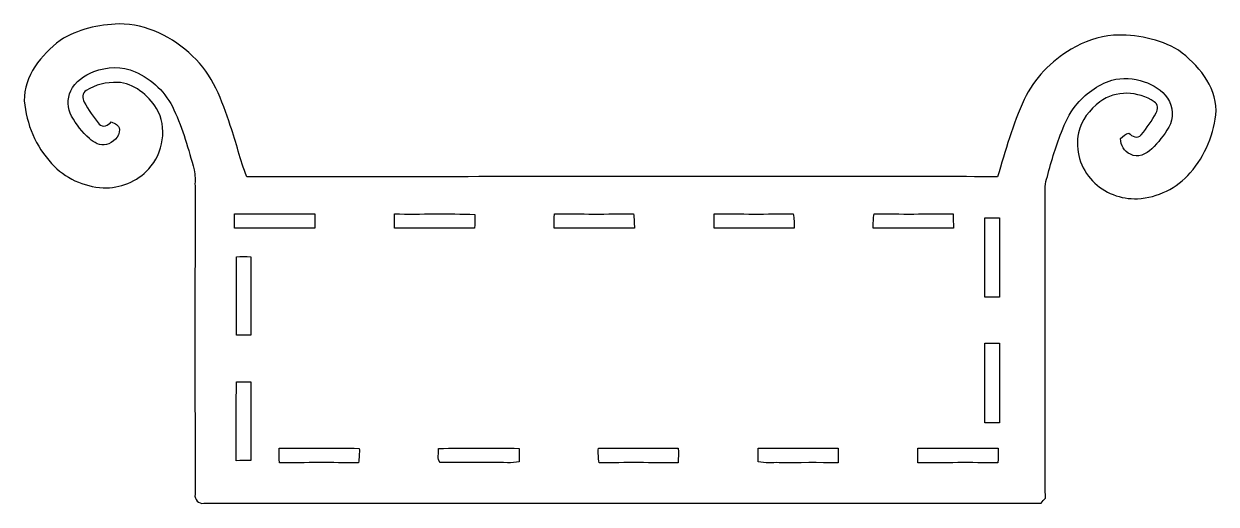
# Model space of a CAD drawing. Header units: centimetres. Extents: x -13.1 to 13.2, y -5.3 to 5.3.
import ezdxf

# ---------------------------------------------------------------- set-up
doc = ezdxf.new("R2010")
doc.units = ezdxf.units.CM
doc.header["$MEASUREMENT"] = 0
doc.layers.add('Camada 1', color=7, linetype='Continuous')

msp = doc.modelspace()

# ---------------------------------------------------------------- linework, layer by layer
at = {"layer": 'Camada 1', "color": 156}
for points, knots in [([(-12.34404, 4.89937), (-11.96022, 5.1509), (-11.4942, 5.23945), (-11.04229, 5.26345), (-11.04229, 5.26345), (-10.43269, 5.25744), (-9.85379, 4.9717), (-9.42022, 4.55295), (-9.42022, 4.55295), (-8.97572, 4.15325), (-8.77005, 3.57116), (-8.58766, 3.01837), (-8.58766, 3.01837), (-8.45678, 2.64512), (-8.36894, 2.25812), (-8.22571, 1.88877), (-8.22571, 1.88877), (-5.74216, 1.88312), (-3.25895, 1.89583), (-0.7754, 1.89335), (-0.7754, 1.89335), (1.35325, 1.89335), (3.48156, 1.89335), (5.61021, 1.89335), (5.61021, 1.89335), (6.5211, 1.89159), (7.43232, 1.8983), (8.34319, 1.88736), (8.34319, 1.88736), (8.51605, 2.46308), (8.6748, 3.04729), (8.93022, 3.59339), (8.93022, 3.59339), (9.14469, 4.06364), (9.52853, 4.44076), (9.96772, 4.70464), (9.96772, 4.70464), (10.25065, 4.87608), (10.57239, 4.97628), (10.90012, 5.01509), (10.90012, 5.01509), (11.39506, 5.03273), (11.90837, 4.93642), (12.33733, 4.68066), (12.33733, 4.68066), (12.76103, 4.36279), (13.15507, 3.90666), (13.16567, 3.34963), (13.16567, 3.34963), (13.12686, 2.84726), (12.92436, 2.35654), (12.59451, 1.97555), (12.59451, 1.97555), (12.30383, 1.63936), (11.87379, 1.43016), (11.4307, 1.40616), (11.4307, 1.40616), (11.06523, 1.38782), (10.69233, 1.5307), (10.43975, 1.79704), (10.43975, 1.79704), (10.16881, 2.06974), (10.05028, 2.48284), (10.12789, 2.85784), (10.12789, 2.85784), (10.18292, 3.13937), (10.3766, 3.37397), (10.60167, 3.54117), (10.60167, 3.54117), (10.94386, 3.81034), (11.44939, 3.77577), (11.80112, 3.54471), (11.80112, 3.54471), (11.88507, 3.4925), (11.88614, 3.37679), (11.83993, 3.29847), (11.83993, 3.29847), (11.74784, 3.12702), (11.63672, 2.96509), (11.51466, 2.81374), (11.51466, 2.81374), (11.43635, 2.71814), (11.30723, 2.77988), (11.2395, 2.85503), (11.2395, 2.85503), (11.16753, 2.83209), (11.10862, 2.78553), (11.05712, 2.73227), (11.05712, 2.73227), (11.05605, 2.58797), (11.13367, 2.44193), (11.273, 2.38865), (11.273, 2.38865), (11.43387, 2.29622), (11.62227, 2.38936), (11.74433, 2.50367), (11.74433, 2.50367), (11.88966, 2.64548), (12.01773, 2.80704), (12.11862, 2.98309), (12.11862, 2.98309), (12.23573, 3.17816), (12.21668, 3.43782), (12.09111, 3.62408), (12.09111, 3.62408), (11.97222, 3.80434), (11.77642, 3.91971), (11.57569, 3.98744), (11.57569, 3.98744), (11.34674, 4.06011), (11.09661, 4.08869), (10.86343, 4.01778), (10.86343, 4.01778), (10.54452, 3.92077), (10.26829, 3.71122), (10.05945, 3.45439), (10.05945, 3.45439), (9.9208, 3.28153), (9.83333, 3.07622), (9.75184, 2.87197), (9.75184, 2.87197), (9.61884, 2.53364), (9.51583, 2.18475), (9.42304, 1.83339), (9.42304, 1.83339), (9.40293, 1.76564), (9.39375, 1.69509), (9.39517, 1.62418), (9.39517, 1.62418), (9.39729, -0.65088), (9.39411, -2.92593), (9.39658, -5.20135), (9.39658, -5.20135), (9.36483, -5.23733), (9.33272, -5.27332), (9.30098, -5.3093), (9.30098, -5.3093), (7.50569, -5.32095), (5.71041, -5.31106), (3.91548, -5.31424), (3.91548, -5.31424), (-0.44732, -5.31424), (-4.80976, -5.31424), (-9.17257, -5.31424), (-9.17257, -5.31424), (-9.28581, -5.3333), (-9.38141, -5.22817), (-9.3666, -5.11774), (-9.3666, -5.11774), (-9.36695, -2.84797), (-9.36695, -0.57784), (-9.3666, 1.69192), (-9.3666, 1.69192), (-9.36942, 1.80974), (-9.35425, 1.93004), (-9.38671, 2.04505), (-9.38671, 2.04505), (-9.50771, 2.49449), (-9.63682, 2.94464), (-9.83226, 3.36868), (-9.83226, 3.36868), (-10.00372, 3.7412), (-10.31521, 4.04283), (-10.69022, 4.20758), (-10.69022, 4.20758), (-10.97562, 4.33634), (-11.31111, 4.31977), (-11.60004, 4.21004), (-11.60004, 4.21004), (-11.80994, 4.13173), (-12.0089, 3.99133), (-12.10909, 3.78529), (-12.10909, 3.78529), (-12.18776, 3.60997), (-12.18953, 3.39372), (-12.0911, 3.22545), (-12.0911, 3.22545), (-11.98703, 3.04165), (-11.85298, 2.87479), (-11.69705, 2.73261), (-11.69705, 2.73261), (-11.5958, 2.64337), (-11.46034, 2.56504), (-11.32063, 2.60068), (-11.32063, 2.60068), (-11.17282, 2.64054), (-11.03171, 2.76859), (-11.03488, 2.93158), (-11.03488, 2.93158), (-11.04053, 3.03176), (-11.13577, 3.06634), (-11.21409, 3.09915), (-11.21409, 3.09915), (-11.27759, 3.02506), (-11.40495, 2.96403), (-11.48256, 3.05082), (-11.48256, 3.05082), (-11.60638, 3.2025), (-11.71751, 3.3662), (-11.81135, 3.538), (-11.81135, 3.538), (-11.86003, 3.61879), (-11.85439, 3.73909), (-11.76725, 3.79165), (-11.76725, 3.79165), (-11.56547, 3.9243), (-11.31782, 3.97791), (-11.07863, 3.97298), (-11.07863, 3.97298), (-10.71456, 3.9497), (-10.40411, 3.6978), (-10.21609, 3.39865), (-10.21609, 3.39865), (-9.96703, 2.98026), (-10.06545, 2.41265), (-10.38895, 2.06162), (-10.38895, 2.06162), (-10.64153, 1.78364), (-11.02112, 1.63159), (-11.39507, 1.64394), (-11.39507, 1.64394), (-11.82229, 1.67323), (-12.24209, 1.86124), (-12.52995, 2.18157), (-12.52995, 2.18157), (-12.87992, 2.55517), (-13.08805, 3.05611), (-13.13427, 3.56376), (-13.13427, 3.56376), (-13.14344, 4.11656), (-12.75749, 4.57729), (-12.34404, 4.89937)], [0, 0, 0, 0, 0.01694915, 0.01694915, 0.01694915, 0.01694915, 0.03389831, 0.03389831, 0.03389831, 0.03389831, 0.05084746, 0.05084746, 0.05084746, 0.05084746, 0.06779661, 0.06779661, 0.06779661, 0.06779661, 0.08474576, 0.08474576, 0.08474576, 0.08474576, 0.10169492, 0.10169492, 0.10169492, 0.10169492, 0.11864407, 0.11864407, 0.11864407, 0.11864407, 0.13559322, 0.13559322, 0.13559322, 0.13559322, 0.15254237, 0.15254237, 0.15254237, 0.15254237, 0.16949153, 0.16949153, 0.16949153, 0.16949153, 0.18644068, 0.18644068, 0.18644068, 0.18644068, 0.20338983, 0.20338983, 0.20338983, 0.20338983, 0.22033898, 0.22033898, 0.22033898, 0.22033898, 0.23728814, 0.23728814, 0.23728814, 0.23728814, 0.25423729, 0.25423729, 0.25423729, 0.25423729, 0.27118644, 0.27118644, 0.27118644, 0.27118644, 0.28813559, 0.28813559, 0.28813559, 0.28813559, 0.30508475, 0.30508475, 0.30508475, 0.30508475, 0.3220339, 0.3220339, 0.3220339, 0.3220339, 0.33898305, 0.33898305, 0.33898305, 0.33898305, 0.3559322, 0.3559322, 0.3559322, 0.3559322, 0.37288136, 0.37288136, 0.37288136, 0.37288136, 0.38983051, 0.38983051, 0.38983051, 0.38983051, 0.40677966, 0.40677966, 0.40677966, 0.40677966, 0.42372881, 0.42372881, 0.42372881, 0.42372881, 0.44067797, 0.44067797, 0.44067797, 0.44067797, 0.45762712, 0.45762712, 0.45762712, 0.45762712, 0.47457627, 0.47457627, 0.47457627, 0.47457627, 0.49152542, 0.49152542, 0.49152542, 0.49152542, 0.50847458, 0.50847458, 0.50847458, 0.50847458, 0.52542373, 0.52542373, 0.52542373, 0.52542373, 0.54237288, 0.54237288, 0.54237288, 0.54237288, 0.55932203, 0.55932203, 0.55932203, 0.55932203, 0.57627119, 0.57627119, 0.57627119, 0.57627119, 0.59322034, 0.59322034, 0.59322034, 0.59322034, 0.61016949, 0.61016949, 0.61016949, 0.61016949, 0.62711864, 0.62711864, 0.62711864, 0.62711864, 0.6440678, 0.6440678, 0.6440678, 0.6440678, 0.66101695, 0.66101695, 0.66101695, 0.66101695, 0.6779661, 0.6779661, 0.6779661, 0.6779661, 0.69491525, 0.69491525, 0.69491525, 0.69491525, 0.71186441, 0.71186441, 0.71186441, 0.71186441, 0.72881356, 0.72881356, 0.72881356, 0.72881356, 0.74576271, 0.74576271, 0.74576271, 0.74576271, 0.76271186, 0.76271186, 0.76271186, 0.76271186, 0.77966102, 0.77966102, 0.77966102, 0.77966102, 0.79661017, 0.79661017, 0.79661017, 0.79661017, 0.81355932, 0.81355932, 0.81355932, 0.81355932, 0.83050847, 0.83050847, 0.83050847, 0.83050847, 0.84745763, 0.84745763, 0.84745763, 0.84745763, 0.86440678, 0.86440678, 0.86440678, 0.86440678, 0.88135593, 0.88135593, 0.88135593, 0.88135593, 0.89830508, 0.89830508, 0.89830508, 0.89830508, 0.91525424, 0.91525424, 0.91525424, 0.91525424, 0.93220339, 0.93220339, 0.93220339, 0.93220339, 0.94915254, 0.94915254, 0.94915254, 0.94915254, 0.96610169, 0.96610169, 0.96610169, 0.96610169, 1, 1, 1, 1]), ([(-8.49453, 0.75388), (-8.49453, 0.75388), (-8.49453, 0.75388), (-8.49453, 0.75388), (-8.49453, 0.75388), (-7.90398, 0.75459), (-7.31307, 0.75106), (-6.72217, 0.75564), (-6.72217, 0.75564), (-6.72253, 0.86006), (-6.72253, 0.96448), (-6.72394, 1.0689), (-6.72394, 1.0689), (-7.31307, 1.06927), (-7.90257, 1.06644), (-8.49171, 1.07032), (-8.49171, 1.07032), (-8.49453, 0.96485), (-8.49524, 0.85936), (-8.49453, 0.75388)], [0, 0, 0, 0, 0.16666667, 0.16666667, 0.16666667, 0.16666667, 0.33333333, 0.33333333, 0.33333333, 0.33333333, 0.5, 0.5, 0.5, 0.5, 0.66666667, 0.66666667, 0.66666667, 0.66666667, 1, 1, 1, 1]), ([(-4.965, 1.07032), (-4.965, 1.07032), (-4.965, 1.07032), (-4.965, 1.07032), (-4.965, 1.07032), (-4.96675, 0.96519), (-4.9671, 0.86006), (-4.96746, 0.75494), (-4.96746, 0.75494), (-4.3769, 0.7553), (-3.78636, 0.75318), (-3.1958, 0.756), (-3.1958, 0.756), (-3.19546, 0.85619), (-3.1951, 0.95637), (-3.19475, 1.05657), (-3.19475, 1.05657), (-3.78388, 1.08549), (-4.37515, 1.05833), (-4.965, 1.07032)], [0, 0, 0, 0, 0.16666667, 0.16666667, 0.16666667, 0.16666667, 0.33333333, 0.33333333, 0.33333333, 0.33333333, 0.5, 0.5, 0.5, 0.5, 0.66666667, 0.66666667, 0.66666667, 0.66666667, 1, 1, 1, 1]), ([(-1.44039, 0.75459), (-1.44039, 0.75459), (-1.44039, 0.75459), (-1.44039, 0.75459), (-1.44039, 0.75459), (-0.8509, 0.75494), (-0.26141, 0.7493), (0.32773, 0.75742), (0.32773, 0.75742), (0.32843, 0.86254), (0.3249, 0.96767), (0.30762, 1.07102), (0.30762, 1.07102), (-0.2734, 1.06644), (-0.85478, 1.06785), (-1.43581, 1.07032), (-1.43581, 1.07032), (-1.43968, 0.96519), (-1.44039, 0.86006), (-1.44039, 0.75459)], [0, 0, 0, 0, 0.16666667, 0.16666667, 0.16666667, 0.16666667, 0.33333333, 0.33333333, 0.33333333, 0.33333333, 0.5, 0.5, 0.5, 0.5, 0.66666667, 0.66666667, 0.66666667, 0.66666667, 1, 1, 1, 1]), ([(2.09091, 1.06997), (2.09091, 1.06997), (2.09091, 1.06997), (2.09091, 1.06997), (2.09091, 1.06997), (2.08845, 0.96485), (2.08738, 0.85972), (2.08808, 0.75423), (2.08808, 0.75423), (2.67687, 0.7553), (3.26565, 0.7486), (3.85444, 0.75742), (3.85444, 0.75742), (3.85621, 0.86289), (3.85409, 0.96838), (3.83504, 1.07173), (3.83504, 1.07173), (3.25366, 1.06539), (2.67229, 1.0689), (2.09091, 1.06997)], [0, 0, 0, 0, 0.16666667, 0.16666667, 0.16666667, 0.16666667, 0.33333333, 0.33333333, 0.33333333, 0.33333333, 0.5, 0.5, 0.5, 0.5, 0.66666667, 0.66666667, 0.66666667, 0.66666667, 1, 1, 1, 1]), ([(5.59927, 0.75706), (5.59927, 0.75706), (5.59927, 0.75706), (5.59927, 0.75706), (5.59927, 0.75706), (6.18808, 0.7493), (6.77757, 0.7553), (7.36669, 0.75388), (7.36669, 0.75388), (7.36669, 0.85936), (7.36599, 0.96448), (7.36316, 1.06961), (7.36316, 1.06961), (6.7818, 1.0689), (6.20041, 1.06574), (5.61903, 1.07138), (5.61903, 1.07138), (5.60034, 0.96767), (5.59788, 0.86218), (5.59927, 0.75706)], [0, 0, 0, 0, 0.16666667, 0.16666667, 0.16666667, 0.16666667, 0.33333333, 0.33333333, 0.33333333, 0.33333333, 0.5, 0.5, 0.5, 0.5, 0.66666667, 0.66666667, 0.66666667, 0.66666667, 1, 1, 1, 1]), ([(8.06343, 0.98248), (8.06343, 0.98248), (8.06343, 0.98248), (8.06343, 0.98248), (8.06343, 0.98248), (8.06167, 0.39933), (8.06414, -0.18345), (8.06202, -0.76624), (8.06202, -0.76624), (8.16997, -0.76624), (8.27792, -0.76588), (8.38588, -0.76588), (8.38588, -0.76588), (8.38694, -0.18308), (8.38658, 0.39933), (8.38622, 0.98212), (8.38622, 0.98212), (8.27863, 0.98212), (8.17104, 0.98178), (8.06343, 0.98248)], [0, 0, 0, 0, 0.16666667, 0.16666667, 0.16666667, 0.16666667, 0.33333333, 0.33333333, 0.33333333, 0.33333333, 0.5, 0.5, 0.5, 0.5, 0.66666667, 0.66666667, 0.66666667, 0.66666667, 1, 1, 1, 1]), ([(-8.45326, 0.12629), (-8.45326, 0.12629), (-8.45326, 0.12629), (-8.45326, 0.12629), (-8.45326, 0.12629), (-8.45466, -0.45191), (-8.45291, -1.03046), (-8.45431, -1.60867), (-8.45431, -1.60867), (-8.34848, -1.6083), (-8.24264, -1.6083), (-8.13681, -1.6076), (-8.13681, -1.6076), (-8.13787, -1.02975), (-8.13646, -0.45225), (-8.13752, 0.12522), (-8.13752, 0.12522), (-8.24264, 0.12946), (-8.34812, 0.12912), (-8.45326, 0.12629)], [0, 0, 0, 0, 0.16666667, 0.16666667, 0.16666667, 0.16666667, 0.33333333, 0.33333333, 0.33333333, 0.33333333, 0.5, 0.5, 0.5, 0.5, 0.66666667, 0.66666667, 0.66666667, 0.66666667, 1, 1, 1, 1]), ([(8.06309, -1.78187), (8.06309, -1.78187), (8.06309, -1.78187), (8.06309, -1.78187), (8.06309, -1.78187), (8.06272, -2.36677), (8.06309, -2.95205), (8.06272, -3.53694), (8.06272, -3.53694), (8.16997, -3.53659), (8.27722, -3.53625), (8.38482, -3.53625), (8.38482, -3.53625), (8.38763, -2.95134), (8.38799, -2.36643), (8.38446, -1.78152), (8.38446, -1.78152), (8.27722, -1.78152), (8.16997, -1.78118), (8.06309, -1.78187)], [0, 0, 0, 0, 0.16666667, 0.16666667, 0.16666667, 0.16666667, 0.33333333, 0.33333333, 0.33333333, 0.33333333, 0.5, 0.5, 0.5, 0.5, 0.66666667, 0.66666667, 0.66666667, 0.66666667, 1, 1, 1, 1]), ([(-8.45643, -4.37444), (-8.45643, -4.37444), (-8.45643, -4.37444), (-8.45643, -4.37444), (-8.45643, -4.37444), (-8.34954, -4.37303), (-8.24264, -4.37303), (-8.13576, -4.37198), (-8.13576, -4.37198), (-8.13752, -3.7927), (-8.134, -3.2131), (-8.13787, -2.63384), (-8.13787, -2.63384), (-8.24264, -2.63348), (-8.34743, -2.63348), (-8.4522, -2.63384), (-8.4522, -2.63384), (-8.45996, -3.2138), (-8.4522, -3.79411), (-8.45643, -4.37444)], [0, 0, 0, 0, 0.16666667, 0.16666667, 0.16666667, 0.16666667, 0.33333333, 0.33333333, 0.33333333, 0.33333333, 0.5, 0.5, 0.5, 0.5, 0.66666667, 0.66666667, 0.66666667, 0.66666667, 1, 1, 1, 1]), ([(-7.50746, -4.09928), (-7.50746, -4.09928), (-7.50746, -4.09928), (-7.50746, -4.09928), (-7.50746, -4.09928), (-7.50817, -4.20582), (-7.5078, -4.31236), (-7.50464, -4.41924), (-7.50464, -4.41924), (-6.9236, -4.41854), (-6.34223, -4.41537), (-5.76085, -4.42066), (-5.76085, -4.42066), (-5.74004, -4.31587), (-5.73863, -4.20899), (-5.74145, -4.10316), (-5.74145, -4.10316), (-6.32989, -4.09504), (-6.91868, -4.10245), (-7.50746, -4.09928)], [0, 0, 0, 0, 0.16666667, 0.16666667, 0.16666667, 0.16666667, 0.33333333, 0.33333333, 0.33333333, 0.33333333, 0.5, 0.5, 0.5, 0.5, 0.66666667, 0.66666667, 0.66666667, 0.66666667, 1, 1, 1, 1]), ([(-3.99379, -4.10316), (-3.99379, -4.10316), (-3.99379, -4.10316), (-3.99379, -4.10316), (-3.99379, -4.10316), (-3.97544, -4.20193), (-4.03718, -4.33916), (-3.95569, -4.41325), (-3.95569, -4.41325), (-3.46039, -4.42348), (-2.96403, -4.41289), (-2.46839, -4.41819), (-2.46839, -4.41819), (-2.38266, -4.42066), (-2.29693, -4.41254), (-2.21226, -4.39844), (-2.21226, -4.39844), (-2.21473, -4.2993), (-2.21509, -4.20051), (-2.2158, -4.10209), (-2.2158, -4.10209), (-2.80846, -4.09963), (-3.40113, -4.0968), (-3.99379, -4.10316)], [0, 0, 0, 0, 0.14285714, 0.14285714, 0.14285714, 0.14285714, 0.28571429, 0.28571429, 0.28571429, 0.28571429, 0.42857143, 0.42857143, 0.42857143, 0.42857143, 0.57142857, 0.57142857, 0.57142857, 0.57142857, 0.71428571, 0.71428571, 0.71428571, 0.71428571, 1, 1, 1, 1]), ([(-0.46672, -4.10174), (-0.46672, -4.10174), (-0.46672, -4.10174), (-0.46672, -4.10174), (-0.46672, -4.10174), (-0.47025, -4.20828), (-0.46955, -4.31553), (-0.44767, -4.42066), (-0.44767, -4.42066), (0.1337, -4.41571), (0.71472, -4.41854), (1.29611, -4.41924), (1.29611, -4.41924), (1.29857, -4.31236), (1.29892, -4.20616), (1.29821, -4.09963), (1.29821, -4.09963), (0.70979, -4.10104), (0.12171, -4.09716), (-0.46672, -4.10174)], [0, 0, 0, 0, 0.16666667, 0.16666667, 0.16666667, 0.16666667, 0.33333333, 0.33333333, 0.33333333, 0.33333333, 0.5, 0.5, 0.5, 0.5, 0.66666667, 0.66666667, 0.66666667, 0.66666667, 1, 1, 1, 1]), ([(3.06139, -4.10174), (3.06139, -4.10174), (3.06139, -4.10174), (3.06139, -4.10174), (3.06139, -4.10174), (3.06069, -4.20051), (3.06034, -4.2993), (3.05822, -4.39844), (3.05822, -4.39844), (3.21239, -4.43052), (3.37007, -4.41571), (3.52636, -4.41819), (3.52636, -4.41819), (3.95817, -4.41959), (4.39032, -4.41571), (4.82247, -4.41995), (4.82247, -4.41995), (4.82635, -4.31305), (4.82669, -4.20652), (4.82599, -4.09963), (4.82599, -4.09963), (4.23791, -4.10104), (3.64949, -4.0968), (3.06139, -4.10174)], [0, 0, 0, 0, 0.14285714, 0.14285714, 0.14285714, 0.14285714, 0.28571429, 0.28571429, 0.28571429, 0.28571429, 0.42857143, 0.42857143, 0.42857143, 0.42857143, 0.57142857, 0.57142857, 0.57142857, 0.57142857, 0.71428571, 0.71428571, 0.71428571, 0.71428571, 1, 1, 1, 1]), ([(6.58106, -4.10104), (6.58106, -4.10104), (6.58106, -4.10104), (6.58106, -4.10104), (6.58106, -4.10104), (6.58106, -4.20652), (6.58142, -4.31236), (6.58354, -4.41819), (6.58354, -4.41819), (7.17232, -4.41888), (7.76111, -4.41678), (8.34989, -4.41924), (8.34989, -4.41924), (8.35377, -4.31236), (8.35413, -4.20582), (8.35377, -4.09963), (8.35377, -4.09963), (7.76286, -4.10069), (7.17196, -4.09787), (6.58106, -4.10104)], [0, 0, 0, 0, 0.16666667, 0.16666667, 0.16666667, 0.16666667, 0.33333333, 0.33333333, 0.33333333, 0.33333333, 0.5, 0.5, 0.5, 0.5, 0.66666667, 0.66666667, 0.66666667, 0.66666667, 1, 1, 1, 1])]:
    msp.add_open_spline(points, degree=3, knots=knots, dxfattribs=at)

doc.saveas('drawing.dxf')
